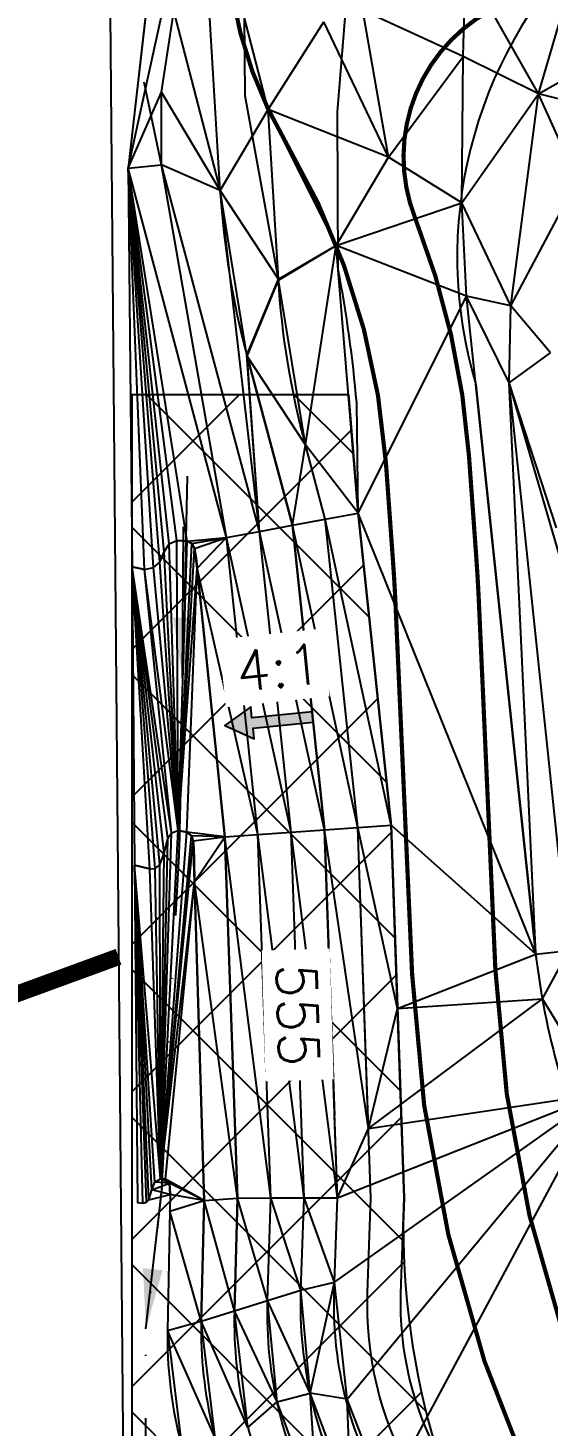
# Model space of a CAD drawing. Header units: inches. Extents: x 2461366 to 2469791, y 7062737 to 7065282.
# Drawn here: x 2466766.4 to 2466828.8, y 7064400.1 to 7064567.8 of the extents above; entities that cross this region are included whole.
import ezdxf

# ---------------------------------------------------------------- set-up
doc = ezdxf.new("R2010")
doc.units = ezdxf.units.IN
doc.header["$LTSCALE"] = 60
doc.header["$MEASUREMENT"] = 0
doc.linetypes.add('DASHED2', pattern=[0.375, 0.25, -0.125])
doc.linetypes.add('DIVIDEX2', pattern=[2.5, 1, -0.5, 0, -0.5, 0, -0.5])
for name, color, linetype in [('BLANKET BDNY', 7, 'Continuous'), ('CONT MJR LABEL', 4, 'Continuous'), ('CONT MNR LABEL', 6, 'Continuous'), ('CONTOURS', 35, 'Continuous'), ('DRAIN EASEMENT', 7, 'DASHED2'), ('FENCE', 1, 'FENCE'), ('FLOW', 6, 'Continuous'), ('PROP TRAIL', 3, 'Continuous'), ('Proposed Ground-C-TINN', 7, 'Continuous'), ('Proposed Ground-C-TINN-BNDY', 7, 'Continuous'), ('SWALE', 4, 'DIVIDEX2')]:
    doc.layers.add(name, color=color, linetype=linetype)
doc.styles.add('L80', font='simplex', dxfattribs={"height": 4.8})
doc.linetypes.add('FENCE', pattern='A,0.5,-0.1,["X",Standard,S=0.1,R=0,X=-0.05,Y=-0.05],-0.1', length=0.7)
doc.dimstyles.new('EXHIBIT', dxfattribs={"dimscale": 200, "dimtxt": 0.1, "dimasz": 0.12, "dimexe": 0.18, "dimexo": 0.0625, "dimgap": 0.09, "dimtad": 0, "dimtih": 1, "dimtoh": 1, "dimdec": 0, "dimzin": 0, "dimdsep": 46, "dimtxsty": 'L80', "dimcen": 0.09, "dimse1": 1, "dimse2": 1, "dimadec": 0, "dimazin": 0, "dimtfac": 1, "dimtdec": 0, "dimtofl": 0, "dimtmove": 0, "dimatfit": 3, "dimfxl": 0, "dimtolj": 1, "dimtzin": 0, "dimarcsym": 0})

# ---------------------------------------------------------------- blocks, each defined once
blk = doc.blocks.new('ARW-STREET')
blk.add_hatch(color=252).paths.add_polyline_path([(0.52, 0), (0.52, 6.04), (1.61, 6.04), (0, 8.83), (-1.61, 6.04), (-0.52, 6.04), (-0.52, 0)])
at = {"color": 4}
blk.add_lwpolyline([(0.52, 0), (0.52, 6.04), (1.61, 6.04), (0, 8.83), (-1.61, 6.04), (-0.52, 6.04), (-0.52, 0)], close=True, dxfattribs=at)

msp = doc.modelspace()

# ---------------------------------------------------------------- hatches: boundary and pattern name
at = {"layer": 'BLANKET BDNY'}
h = msp.add_hatch(dxfattribs=at)
h.set_pattern_fill('ANSI37', color=256, scale=100, style=0)
edge = h.paths.add_edge_path()
edge.add_line((2466804.86, 7064523.81), (2466806.02, 7064509.59))
edge.add_line((2466806.02, 7064509.59), (2466809.97, 7064472.18))
edge.add_line((2466809.97, 7064472.18), (2466811.54, 7064427.51))
edge.add_line((2466811.54, 7064427.51), (2466811.43, 7064424.29))
edge.add_arc((2466902.56, 7064423.99), 91.13, 179.812, 216.2748)
edge.add_arc((2466796.16, 7064342), 43.28, -6.2008, 40.454, ccw=False)
edge.add_line((2466839.18, 7064337.32), (2466837.95, 7064325.94))
edge.add_line((2466837.95, 7064325.94), (2466819.15, 7064330.06))
edge.add_line((2466819.15, 7064330.06), (2466778.91, 7064359.71))
edge.add_line((2466778.91, 7064359.71), (2466778.91, 7064523.81))
edge.add_line((2466778.91, 7064523.81), (2466804.86, 7064523.81))

# ---------------------------------------------------------------- linework, layer by layer
msp.add_lwpolyline([(2466804.86, 7064523.81), (2466806.02, 7064509.59), (2466809.97, 7064472.18), (2466811.54, 7064427.51), (2466811.43, 7064424.29, 0.160455), (2466829.09, 7064370.08, -0.206429), (2466839.18, 7064337.32), (2466837.95, 7064325.94), (2466819.15, 7064330.06), (2466778.91, 7064359.71), (2466778.91, 7064523.81)], format="xyb", close=True, dxfattribs=at)
at = {"layer": 'CONTOURS'}
for points, elevation in [([(2466782, 7064618.2), (2466778.52, 7064606.98), (2466777.24, 7064595.38), (2466789.48, 7064548.26, 0.050444), (2466792.7, 7064528.39), (2466798.13, 7064508.13), (2466801.98, 7064471.61), (2466803.19, 7064437.36)], 556), ([(2466806.9, 7064445.63), (2466805.98, 7064471.89), (2466802.08, 7064508.86), (2466799.69, 7064517.78, -0.050444), (2466796.46, 7064537.65), (2466792.46, 7064559.62), (2466792.34, 7064574.14, -0.007803), (2466795.24, 7064587.94, -0.03628), (2466799.1, 7064600.74), (2466801.47, 7064606.48), (2466807.09, 7064615.06)], 557), ([(2467481.62, 7064205.45), (2467475.35, 7064213.14), (2467475.91, 7064215.68, -0.118759), (2467429.09, 7064309.01, -0.065221), (2467424.15, 7064352.32, 0.085155), (2467425.08, 7064407.37, 0.042374), (2467415.34, 7064432.83), (2467389.06, 7064477.21, 0.022906), (2467373.9, 7064499.45, 0.007049), (2467368.84, 7064506.01, 0.264201), (2467118.38, 7064606.66), (2467093.58, 7064600.21, -0.082041), (2466932.14, 7064585.52, 0.084633), (2466900.76, 7064582.2), (2466846.28, 7064593.5), (2466846.28, 7064593.5), (2466846.28, 7064593.5, -0.05263), (2466839.31, 7064595.38), (2466833.4, 7064577.9, 0.274833), (2466820.13, 7064524.99), (2466827.31, 7064456.71, 0.011594), (2466827.94, 7064452.35)], 557), ([(2466810.71, 7064451.16), (2466809.97, 7064472.18), (2466806.02, 7064509.59), (2466805.85, 7064522.81, 0.025108), (2466803.62, 7064538.8), (2466803.53, 7064557.69), (2466804.48, 7064569.46, -0.082111), (2466815.19, 7064582.47, -0.005829), (2466817.85, 7064596.01), (2466820.54, 7064605.38), (2466820.54, 7064605.38)], 558), ([(2466824.53, 7064328.83, 0.237187), (2466823.66, 7064356.89), (2466805.2, 7064390.87, -0.133682), (2466799.16, 7064416.43), (2466799.53, 7064427.5), (2466797.99, 7064471.33), (2466794.19, 7064507.4), (2466782.42, 7064551.33), (2466780.34, 7064561.24)], 555), ([(2466820.69, 7064330.06, 0.242071), (2466820.14, 7064354.98), (2466801.21, 7064389.83, -0.132642), (2466795.16, 7064415.19), (2466795.53, 7064427.49), (2466794, 7064471.05), (2466790.24, 7064506.67), (2466778.44, 7064550.95)], 554), ([(2466778.91, 7064503.16), (2466780.41, 7064502.84), (2466781.49, 7064503.08), (2466782.24, 7064503.69), (2466782.77, 7064504.93), (2466783.37, 7064505.89), (2466784.27, 7064506.31), (2466785.52, 7064506.23), (2466786.08, 7064505.93), (2466786.4, 7064505.35), (2466786.58, 7064504.21), (2466786.72, 7064503), (2466790.01, 7064470.78), (2466791.53, 7064427.47), (2466791.18, 7064413.96, 0.131712), (2466797.22, 7064388.78), (2466816.63, 7064353.07, -0.244996), (2466816.97, 7064331.57, -0.24696)], 553), ([(2466779.18, 7064467.38), (2466781.02, 7064466.94), (2466781.69, 7064466.98), (2466782.25, 7064467.42), (2466782.76, 7064468.82), (2466783.2, 7064470.62), (2466783.62, 7064471.27), (2466784.43, 7064471.53), (2466785.48, 7064471.32), (2466786.04, 7064470.9), (2466786.23, 7064470.29), (2466786.31, 7064469.36), (2466786.34, 7064468), (2466786.39, 7064465.37), (2466787.54, 7064427.17), (2466787.2, 7064412.73, 0.130942), (2466793.26, 7064387.71), (2466813.11, 7064351.16, -0.244322), (2466813.43, 7064333.37, -0.247468)], 552), ([(2466827.94, 7064452.34, 0.075538), (2466836.82, 7064425.2, -0.154563), (2466853.1, 7064335.81), (2466851.72, 7064323.12)], 558), ([(2466836.37, 7064326, 0.222458), (2466834.21, 7064362.61), (2466815.74, 7064396.6, -0.133682), (2466811.15, 7064416.03), (2466811.54, 7064427.51), (2466810.71, 7064451.16)], 558), ([(2466832.36, 7064326.74, 0.227788), (2466830.69, 7064360.71), (2466812.22, 7064394.69, -0.133682), (2466807.15, 7064416.16), (2466807.54, 7064427.5), (2466806.9, 7064445.63)], 557), ([(2466828.16, 7064327.15, 0.237187), (2466827.17, 7064358.8), (2466808.71, 7064392.78, -0.133682), (2466803.15, 7064416.3), (2466803.53, 7064427.5), (2466803.19, 7064437.36)], 556), ([(2466779.57, 7064426.95), (2466780.18, 7064426.88), (2466780.64, 7064426.99), (2466780.9, 7064427.24), (2466781.26, 7064428.47), (2466781.65, 7064429.39), (2466782.31, 7064429.78), (2466782.93, 7064429.72), (2466783.4, 7064429.25), (2466783.48, 7064427.88), (2466783.43, 7064425.89), (2466783.16, 7064411.58, 0.129862), (2466789.22, 7064386.76), (2466809.6, 7064349.25, -0.237563), (2466810.03, 7064335.44, -0.242315)], 551)]:
    msp.add_lwpolyline(points, format="xyb", dxfattribs=dict(at, elevation=elevation))
at = {"layer": 'DRAIN EASEMENT', "color": 1, "const_width": 2}
msp.add_lwpolyline([(2466777.28, 7064456.4), (2466533.91, 7064367.39)], dxfattribs=at)
at = {"layer": 'FENCE', "color": 7}
msp.add_lwpolyline([(2466775.87, 7064614.19), (2466778.15, 7064359.41)], dxfattribs=at)
at = {"layer": 'PROP TRAIL', "color": 7, "const_width": 0.5}
for points in [[(2466839.33, 7064326.04, -0.001159), (2466841.21, 7064337.4, 0.171058), (2466833.96, 7064379.11, -0.117061), (2466812.49, 7064454.31), (2466810.51, 7064498.4, 0.006703), (2466810.21, 7064503.62), (2466809.34, 7064515.7, 0.115892), (2466797.43, 7064553.87, -0.162662), (2466790.52, 7064586.15, 0.336434), (2466788.66, 7064589.27, -0.05977), (2466776.03, 7064596.23, -0.06938)], [(2466849.18, 7064324.33, -0.001169), (2466851.07, 7064335.74, 0.171058), (2466842.68, 7064384, -0.117061), (2466822.48, 7064454.76), (2466820.5, 7064498.85, 0.006703), (2466820.18, 7064504.34), (2466819.31, 7064516.42, 0.075631), (2466812.84, 7064545, -0.374623), (2466821.68, 7064569.75), (2466839.45, 7064579.7, -0.180781), (2466853.29, 7064581.84), (2466904.85, 7064571.13, 0.094865), (2467097.86, 7064583.76), (2467121.65, 7064589.95, -0.263152), (2467355.53, 7064495.43, -0.038917)], [(2466849.2, 7064324.42, -0.001159), (2466851.07, 7064335.74, 0.171058), (2466842.68, 7064384, -0.117061), (2466822.48, 7064454.76), (2466820.5, 7064498.85, 0.006703), (2466820.18, 7064504.34), (2466819.31, 7064516.42)]]:
    msp.add_lwpolyline(points, format="xyb", dxfattribs=at)
at = {"layer": 'Proposed Ground-C-TINN'}
for p, q in [((2466785.22, 7064610.78, 556), (2466778.44, 7064550.95, 554)), ((2466778.44, 7064550.95, 554), (2466786.97, 7064589.98, 556)), ((2466782.43, 7064560.06, 555), (2466786.97, 7064589.98, 556)), ((2466795.24, 7064557.99, 557), (2466786.97, 7064589.98, 556)), ((2466789.48, 7064548.26, 556), (2466786.97, 7064589.98, 556)), ((2466827.64, 7064559.84, 557), (2466834.85, 7064584.44, 557)), ((2466818.6, 7064564.32, 558), (2466818.93, 7064575.22, 558)), ((2466827.64, 7064559.84, 557), (2466818.93, 7064575.22, 558)), ((2466809.64, 7064552.27, 558), (2466806.56, 7064569.84, 558)), ((2466818.6, 7064564.32, 558), (2466806.56, 7064569.84, 558)), ((2466795.24, 7064557.99, 557), (2466801.9, 7064568.47, 557)), ((2466809.64, 7064552.27, 558), (2466801.9, 7064568.47, 557)), ((2466827.64, 7064559.84, 557), (2466840.46, 7064567.14, 556)), ((2466809.64, 7064552.27, 558), (2466818.6, 7064564.32, 558)), ((2466818.47, 7064546.79, 558), (2466818.6, 7064564.32, 558)), ((2466827.64, 7064559.84, 557), (2466818.6, 7064564.32, 558)), ((2466778.44, 7064550.95, 554), (2466782.43, 7064560.06, 555)), ((2466782.42, 7064551.33, 555), (2466782.43, 7064560.06, 555)), ((2466789.48, 7064548.26, 556), (2466782.43, 7064560.06, 555)), ((2466818.47, 7064546.79, 558), (2466827.64, 7064559.84, 557)), ((2466824.34, 7064534.42, 557), (2466827.64, 7064559.84, 557)), ((2466834.51, 7064558.13, 556), (2466827.64, 7064559.84, 557)), ((2466832.33, 7064549.52, 556), (2466827.64, 7064559.84, 557)), ((2466789.48, 7064548.26, 556), (2466795.24, 7064557.99, 557)), ((2466809.64, 7064552.27, 558), (2466795.24, 7064557.99, 557)), ((2466796.46, 7064537.65, 557), (2466795.24, 7064557.99, 557)), ((2466803.4, 7064541.68, 558), (2466795.24, 7064557.99, 557)), ((2466778.44, 7064550.95, 554), (2466782.42, 7064551.33, 555)), ((2466789.48, 7064548.26, 556), (2466782.42, 7064551.33, 555)), ((2466794.19, 7064507.4, 555), (2466782.42, 7064551.33, 555)), ((2466790.24, 7064506.67, 554), (2466782.42, 7064551.33, 555)), ((2466803.4, 7064541.68, 558), (2466809.64, 7064552.27, 558)), ((2466818.47, 7064546.79, 558), (2466809.64, 7064552.27, 558)), ((2466783.37, 7064505.89, 553), (2466778.44, 7064550.95, 554)), ((2466782.24, 7064503.69, 553), (2466778.44, 7064550.95, 554)), ((2466785.52, 7064506.23, 553), (2466778.44, 7064550.95, 554)), ((2466782.77, 7064504.93, 553), (2466778.44, 7064550.95, 554)), ((2466781.49, 7064503.08, 553), (2466778.44, 7064550.95, 554)), ((2466780.41, 7064502.84, 553), (2466778.44, 7064550.95, 554)), ((2466778.44, 7064550.95, 554), (2466778.91, 7064503.16, 553)), ((2466784.27, 7064506.31, 553), (2466778.44, 7064550.95, 554)), ((2466790.24, 7064506.67, 554), (2466778.44, 7064550.95, 554)), ((2466792.67, 7064528.54, 556), (2466789.48, 7064548.26, 556)), ((2466794.19, 7064507.4, 555), (2466789.48, 7064548.26, 556)), ((2466796.46, 7064537.65, 557), (2466789.48, 7064548.26, 556)), ((2466824.34, 7064534.42, 557), (2466832.33, 7064549.52, 556)), ((2466803.4, 7064541.68, 558), (2466818.47, 7064546.79, 558)), ((2466819.02, 7064535.6, 558), (2466818.47, 7064546.79, 558)), ((2466824.34, 7064534.42, 557), (2466818.47, 7064546.79, 558)), ((2466796.46, 7064537.65, 557), (2466803.4, 7064541.68, 558)), ((2466796.47, 7064537.5, 557), (2466803.4, 7064541.68, 558)), ((2466799.69, 7064517.78, 557), (2466803.4, 7064541.68, 558)), ((2466819.02, 7064535.6, 558), (2466803.4, 7064541.68, 558)), ((2466806.02, 7064509.59, 558), (2466803.4, 7064541.68, 558)), ((2466792.67, 7064528.54, 556), (2466796.46, 7064537.65, 557)), ((2466792.67, 7064528.54, 556), (2466796.47, 7064537.5, 557)), ((2466792.7, 7064528.39, 556), (2466796.47, 7064537.5, 557)), ((2466796.47, 7064537.5, 557), (2466796.46, 7064537.65, 557)), ((2466799.69, 7064517.78, 557), (2466796.47, 7064537.5, 557)), ((2466806.02, 7064509.59, 558), (2466819.02, 7064535.6, 558)), ((2466827.31, 7064456.71, 558), (2466819.02, 7064535.6, 558)), ((2466824.34, 7064534.42, 557), (2466819.02, 7064535.6, 558)), ((2466824.13, 7064525.21, 557), (2466819.02, 7064535.6, 558)), ((2466824.13, 7064525.21, 557), (2466824.34, 7064534.42, 557)), ((2466829.07, 7064528.79, 556), (2466824.34, 7064534.42, 557)), ((2466794.19, 7064507.4, 555), (2466792.67, 7064528.54, 556)), ((2466792.7, 7064528.39, 556), (2466792.67, 7064528.54, 556)), ((2466794.19, 7064507.4, 555), (2466792.7, 7064528.39, 556)), ((2466799.69, 7064517.78, 557), (2466792.7, 7064528.39, 556)), ((2466798.13, 7064508.13, 556), (2466792.7, 7064528.39, 556)), ((2466824.13, 7064525.21, 557), (2466829.07, 7064528.79, 556)), ((2466827.31, 7064456.71, 558), (2466824.13, 7064525.21, 557)), ((2466831.29, 7064457.16, 557), (2466824.13, 7064525.21, 557)), ((2466830.41, 7064503.71, 556), (2466824.13, 7064525.21, 557)), ((2466829.8, 7064507.82, 556), (2466824.13, 7064525.21, 557)), ((2466798.13, 7064508.13, 556), (2466799.69, 7064517.78, 557)), ((2466806.02, 7064509.59, 558), (2466799.69, 7064517.78, 557)), ((2466802.08, 7064508.86, 557), (2466799.69, 7064517.78, 557)), ((2466802.08, 7064508.86, 557), (2466806.02, 7064509.59, 558)), ((2466827.31, 7064456.71, 558), (2466806.02, 7064509.59, 558)), ((2466809.97, 7064472.18, 558), (2466806.02, 7064509.59, 558)), ((2466794.19, 7064507.4, 555), (2466798.13, 7064508.13, 556)), ((2466798.13, 7064508.13, 556), (2466802.08, 7064508.86, 557)), ((2466801.98, 7064471.61, 556), (2466798.13, 7064508.13, 556)), ((2466805.98, 7064471.89, 557), (2466798.13, 7064508.13, 556)), ((2466805.98, 7064471.89, 557), (2466802.08, 7064508.86, 557)), ((2466809.97, 7064472.18, 558), (2466802.08, 7064508.86, 557)), ((2466783.37, 7064505.89, 553), (2466784.27, 7064506.31, 553)), ((2466784.43, 7064471.53, 552), (2466784.27, 7064506.31, 553)), ((2466785.52, 7064506.23, 553), (2466784.27, 7064506.31, 553)), ((2466784.43, 7064471.53, 552), (2466785.52, 7064506.23, 553)), ((2466785.52, 7064506.23, 553), (2466790.24, 7064506.67, 554)), ((2466786.08, 7064505.93, 553), (2466785.52, 7064506.23, 553)), ((2466786.08, 7064505.93, 553), (2466790.24, 7064506.67, 554)), ((2466786.4, 7064505.35, 553), (2466790.24, 7064506.67, 554)), ((2466786.72, 7064503, 553), (2466790.24, 7064506.67, 554)), ((2466790.24, 7064506.67, 554), (2466794.19, 7064507.4, 555)), ((2466797.99, 7064471.33, 555), (2466790.24, 7064506.67, 554)), ((2466794, 7064471.05, 554), (2466790.24, 7064506.67, 554)), ((2466801.98, 7064471.61, 556), (2466794.19, 7064507.4, 555)), ((2466797.99, 7064471.33, 555), (2466794.19, 7064507.4, 555)), ((2466782.24, 7064503.69, 553), (2466782.77, 7064504.93, 553)), ((2466782.77, 7064504.93, 553), (2466783.37, 7064505.89, 553)), ((2466784.43, 7064471.53, 552), (2466782.77, 7064504.93, 553)), ((2466784.43, 7064471.53, 552), (2466783.37, 7064505.89, 553)), ((2466784.43, 7064471.53, 552), (2466786.08, 7064505.93, 553)), ((2466784.43, 7064471.53, 552), (2466786.4, 7064505.35, 553)), ((2466786.4, 7064505.35, 553), (2466786.08, 7064505.93, 553)), ((2466786.72, 7064503, 553), (2466786.4, 7064505.35, 553)), ((2466782.25, 7064467.42, 552), (2466778.91, 7064503.16, 553)), ((2466782.76, 7064468.82, 552), (2466778.91, 7064503.16, 553)), ((2466781.69, 7064466.98, 552), (2466778.91, 7064503.16, 553)), ((2466783.2, 7064470.62, 552), (2466778.91, 7064503.16, 553)), ((2466781.02, 7064466.94, 552), (2466778.91, 7064503.16, 553)), ((2466778.91, 7064503.16, 553), (2466779.18, 7064467.38, 552)), ((2466783.62, 7064471.27, 552), (2466778.91, 7064503.16, 553)), ((2466780.41, 7064502.84, 553), (2466778.91, 7064503.16, 553)), ((2466780.41, 7064502.84, 553), (2466781.49, 7064503.08, 553)), ((2466784.43, 7064471.53, 552), (2466780.41, 7064502.84, 553)), ((2466783.62, 7064471.27, 552), (2466780.41, 7064502.84, 553)), ((2466781.49, 7064503.08, 553), (2466782.24, 7064503.69, 553)), ((2466784.43, 7064471.53, 552), (2466781.49, 7064503.08, 553)), ((2466784.43, 7064471.53, 552), (2466782.24, 7064503.69, 553)), ((2466784.43, 7064471.53, 552), (2466786.72, 7064503, 553)), ((2466785.48, 7064471.32, 552), (2466786.72, 7064503, 553)), ((2466794, 7064471.05, 554), (2466786.72, 7064503, 553)), ((2466790.01, 7064470.78, 553), (2466786.72, 7064503, 553)), ((2466782.31, 7064429.78, 551), (2466784.43, 7064471.53, 552)), ((2466782.31, 7064429.78, 551), (2466785.48, 7064471.32, 552)), ((2466782.31, 7064429.78, 551), (2466783.62, 7064471.27, 552)), ((2466782.31, 7064429.78, 551), (2466786.04, 7064470.9, 552)), ((2466783.2, 7064470.62, 552), (2466783.62, 7064471.27, 552)), ((2466783.62, 7064471.27, 552), (2466784.43, 7064471.53, 552)), ((2466785.48, 7064471.32, 552), (2466784.43, 7064471.53, 552)), ((2466790.01, 7064470.78, 553), (2466785.48, 7064471.32, 552)), ((2466786.04, 7064470.9, 552), (2466785.48, 7064471.32, 552)), ((2466786.23, 7064470.29, 552), (2466786.04, 7064470.9, 552)), ((2466790.01, 7064470.78, 553), (2466786.04, 7064470.9, 552)), ((2466786.23, 7064470.29, 552), (2466790.01, 7064470.78, 553)), ((2466786.39, 7064465.37, 552), (2466790.01, 7064470.78, 553)), ((2466790.01, 7064470.78, 553), (2466794, 7064471.05, 554)), ((2466791.53, 7064427.47, 553), (2466790.01, 7064470.78, 553)), ((2466795.53, 7064427.49, 554), (2466790.01, 7064470.78, 553)), ((2466794, 7064471.05, 554), (2466797.99, 7064471.33, 555)), ((2466799.53, 7064427.5, 555), (2466794, 7064471.05, 554)), ((2466795.53, 7064427.49, 554), (2466794, 7064471.05, 554)), ((2466797.99, 7064471.33, 555), (2466801.98, 7064471.61, 556)), ((2466799.53, 7064427.5, 555), (2466797.99, 7064471.33, 555)), ((2466803.53, 7064427.5, 556), (2466797.99, 7064471.33, 555)), ((2466801.98, 7064471.61, 556), (2466805.98, 7064471.89, 557)), ((2466807.24, 7064435.83, 557), (2466801.98, 7064471.61, 556)), ((2466803.53, 7064427.5, 556), (2466801.98, 7064471.61, 556)), ((2466805.98, 7064471.89, 557), (2466809.97, 7064472.18, 558)), ((2466807.24, 7064435.83, 557), (2466805.98, 7064471.89, 557)), ((2466810.74, 7064450.18, 558), (2466805.98, 7064471.89, 557)), ((2466827.31, 7064456.71, 558), (2466809.97, 7064472.18, 558)), ((2466810.74, 7064450.18, 558), (2466809.97, 7064472.18, 558)), ((2466782.31, 7064429.78, 551), (2466783.2, 7064470.62, 552)), ((2466782.31, 7064429.78, 551), (2466786.23, 7064470.29, 552)), ((2466782.76, 7064468.82, 552), (2466783.2, 7064470.62, 552)), ((2466786.39, 7064465.37, 552), (2466786.23, 7064470.29, 552)), ((2466781.69, 7064466.98, 552), (2466782.25, 7064467.42, 552)), ((2466782.25, 7064467.42, 552), (2466782.76, 7064468.82, 552)), ((2466782.31, 7064429.78, 551), (2466782.25, 7064467.42, 552)), ((2466782.31, 7064429.78, 551), (2466782.76, 7064468.82, 552)), ((2466781.02, 7064466.94, 552), (2466779.18, 7064467.38, 552)), ((2466780.9, 7064427.24, 551), (2466779.18, 7064467.38, 552)), ((2466780.64, 7064426.99, 551), (2466779.18, 7064467.38, 552)), ((2466782.31, 7064429.78, 551), (2466779.18, 7064467.38, 552)), ((2466780.18, 7064426.88, 551), (2466779.18, 7064467.38, 552)), ((2466779.18, 7064467.38, 552), (2466779.57, 7064426.95, 551)), ((2466781.65, 7064429.39, 551), (2466779.18, 7064467.38, 552)), ((2466781.26, 7064428.47, 551), (2466779.18, 7064467.38, 552)), ((2466781.02, 7064466.94, 552), (2466781.69, 7064466.98, 552)), ((2466782.31, 7064429.78, 551), (2466781.02, 7064466.94, 552)), ((2466782.31, 7064429.78, 551), (2466781.69, 7064466.98, 552)), ((2466782.31, 7064429.78, 551), (2466786.39, 7064465.37, 552)), ((2466782.93, 7064429.72, 551), (2466786.39, 7064465.37, 552)), ((2466787.54, 7064427.17, 552), (2466786.39, 7064465.37, 552)), ((2466791.53, 7064427.47, 553), (2466786.39, 7064465.37, 552)), ((2466810.74, 7064450.18, 558), (2466827.31, 7064456.71, 558)), ((2466827.31, 7064456.71, 558), (2466831.29, 7064457.16, 557)), ((2466828.11, 7064451.37, 558), (2466827.31, 7064456.71, 558)), ((2466828.11, 7064451.37, 558), (2466831.29, 7064457.16, 557)), ((2466807.24, 7064435.83, 557), (2466828.11, 7064451.37, 558)), ((2466810.74, 7064450.18, 558), (2466828.11, 7064451.37, 558)), ((2466835.06, 7064439.99, 557), (2466828.11, 7064451.37, 558)), ((2466807.24, 7064435.83, 557), (2466810.74, 7064450.18, 558)), ((2466803.19, 7064417.39, 556), (2466835.06, 7064439.99, 557)), ((2466803.53, 7064427.5, 556), (2466835.06, 7064439.99, 557)), ((2466804.71, 7064403.36, 556), (2466835.06, 7064439.99, 557)), ((2466807.24, 7064435.83, 557), (2466835.06, 7064439.99, 557)), ((2466809.23, 7064391.82, 556), (2466835.06, 7064439.99, 557)), ((2466803.53, 7064427.5, 556), (2466807.24, 7064435.83, 557)), ((2466781.26, 7064428.47, 551), (2466781.65, 7064429.39, 551)), ((2466781.26, 7064428.47, 551), (2466783.4, 7064429.25, 551)), ((2466781.65, 7064429.39, 551), (2466782.31, 7064429.78, 551)), ((2466783.4, 7064429.25, 551), (2466781.65, 7064429.39, 551)), ((2466783.4, 7064429.25, 551), (2466782.31, 7064429.78, 551)), ((2466782.93, 7064429.72, 551), (2466782.31, 7064429.78, 551)), ((2466787.54, 7064427.17, 552), (2466782.93, 7064429.72, 551)), ((2466783.4, 7064429.25, 551), (2466782.93, 7064429.72, 551)), ((2466783.48, 7064427.88, 551), (2466783.4, 7064429.25, 551)), ((2466787.54, 7064427.17, 552), (2466783.4, 7064429.25, 551)), ((2466780.64, 7064426.99, 551), (2466780.9, 7064427.24, 551)), ((2466780.9, 7064427.24, 551), (2466781.26, 7064428.47, 551)), ((2466780.9, 7064427.24, 551), (2466783.48, 7064427.88, 551)), ((2466783.48, 7064427.88, 551), (2466781.26, 7064428.47, 551)), ((2466783.48, 7064427.88, 551), (2466783.43, 7064425.89, 551)), ((2466783.43, 7064425.89, 551), (2466787.54, 7064427.17, 552)), ((2466787.54, 7064427.17, 552), (2466783.48, 7064427.88, 551)), ((2466787.2, 7064412.73, 552), (2466787.54, 7064427.17, 552)), ((2466787.54, 7064427.17, 552), (2466791.53, 7064427.47, 553)), ((2466791.18, 7064413.96, 553), (2466787.54, 7064427.17, 552)), ((2466791.18, 7064413.96, 553), (2466791.53, 7064427.47, 553)), ((2466791.53, 7064427.47, 553), (2466795.53, 7064427.49, 554)), ((2466795.16, 7064415.19, 554), (2466791.53, 7064427.47, 553)), ((2466795.16, 7064415.19, 554), (2466795.53, 7064427.49, 554)), ((2466795.53, 7064427.49, 554), (2466799.53, 7064427.5, 555)), ((2466799.16, 7064416.43, 555), (2466795.53, 7064427.49, 554)), ((2466799.16, 7064416.43, 555), (2466799.53, 7064427.5, 555)), ((2466803.19, 7064417.39, 556), (2466799.53, 7064427.5, 555)), ((2466799.53, 7064427.5, 555), (2466803.53, 7064427.5, 556)), ((2466803.19, 7064417.39, 556), (2466803.53, 7064427.5, 556)), ((2466779.57, 7064426.95, 551), (2466780.18, 7064426.88, 551)), ((2466780.18, 7064426.88, 551), (2466780.64, 7064426.99, 551)), ((2466783.43, 7064425.89, 551), (2466783.16, 7064411.58, 551)), ((2466787.2, 7064412.73, 552), (2466783.43, 7064425.89, 551)), ((2466799.16, 7064416.43, 555), (2466803.19, 7064417.39, 556)), ((2466800.28, 7064404.09, 555), (2466803.19, 7064417.39, 556)), ((2466804.71, 7064403.36, 556), (2466803.19, 7064417.39, 556)), ((2466795.16, 7064415.19, 554), (2466799.16, 7064416.43, 555)), ((2466800.28, 7064404.09, 555), (2466799.16, 7064416.43, 555)), ((2466787.2, 7064412.73, 552), (2466791.18, 7064413.96, 553)), ((2466791.18, 7064413.96, 553), (2466795.16, 7064415.19, 554)), ((2466792.8, 7064399.95, 553), (2466791.18, 7064413.96, 553)), ((2466796.29, 7064403.05, 554), (2466791.18, 7064413.96, 553)), ((2466800.28, 7064404.09, 555), (2466795.16, 7064415.19, 554)), ((2466796.29, 7064403.05, 554), (2466795.16, 7064415.19, 554)), ((2466783.16, 7064411.58, 551), (2466787.2, 7064412.73, 552)), ((2466788.87, 7064398.73, 552), (2466787.2, 7064412.73, 552)), ((2466792.8, 7064399.95, 553), (2466787.2, 7064412.73, 552)), ((2466788.87, 7064398.73, 552), (2466783.16, 7064411.58, 551)), ((2466783.16, 7064411.58, 551), (2466784.89, 7064397.58, 551)), ((2466796.29, 7064403.05, 554), (2466800.28, 7064404.09, 555)), ((2466804.71, 7064403.36, 556), (2466800.28, 7064404.09, 555)), ((2466805.2, 7064390.87, 555), (2466800.28, 7064404.09, 555)), ((2466801.21, 7064389.83, 554), (2466800.28, 7064404.09, 555)), ((2466792.8, 7064399.95, 553), (2466796.29, 7064403.05, 554)), ((2466801.21, 7064389.83, 554), (2466796.29, 7064403.05, 554)), ((2466805.2, 7064390.87, 555), (2466804.71, 7064403.36, 556)), ((2466809.23, 7064391.82, 556), (2466804.71, 7064403.36, 556))]:
    msp.add_line(p, q, dxfattribs=at)
at = {"layer": 'Proposed Ground-C-TINN-BNDY'}
msp.add_lwpolyline([(2466785.22, 7064610.78), (2466778.44, 7064550.95), (2466778.91, 7064503.16), (2466779.18, 7064467.38), (2466779.57, 7064426.95), (2466780.18, 7064426.88), (2466780.64, 7064426.99), (2466780.9, 7064427.24), (2466783.48, 7064427.88), (2466783.43, 7064425.89), (2466783.16, 7064411.58), (2466784.89, 7064397.58)], dxfattribs=at)
at = {"layer": 'SWALE', "ltscale": 0.25, "flags": 128}
msp.add_lwpolyline([(2466785.53, 7064514.01), (2466784.61, 7064471.59, -0.007518), (2466784.5, 7064468.58), (2466782.42, 7064428.52), (2466780.51, 7064410.03), (2466780.51, 7064363.7)], format="xyb", dxfattribs=at)

# ---------------------------------------------------------------- block references
at = {"color": 7, "xscale": 1.200000000374323, "yscale": 1.199999999254942, "zscale": 1.200000000000045, "rotation": 95.64827458547947}
msp.add_blockref('ARW-STREET', (2466800.56, 7064485.15, 556), dxfattribs=at)

# ---------------------------------------------------------------- leaders
at = {"layer": 'FLOW'}
for points in [[(2466784.94, 7064489.86), (2466785.09, 7064507.94)], [(2466780.57, 7064411.79), (2466782.5, 7064428.7)]]:
    msp.add_leader(points, dimstyle='EXHIBIT', override={"dimscale": 60}, dxfattribs=at)

# ---------------------------------------------------------------- next in the draw order: wipeouts: each hides what was drawn before it
at = {"color": 7}
for points, z, layer in [([(2466794.46, 7064457.15), (2466794.91, 7064441.45), (2466803.07, 7064441.69), (2466802.61, 7064457.38)], 555, 'CONT MJR LABEL'), ([(2466790.16, 7064486.32), (2466802.59, 7064487.63), (2466801.74, 7064495.75), (2466789.3, 7064494.44)], 1, 'CONT MNR LABEL')]:
    msp.add_wipeout(points, dxfattribs=at).translate(0, 0, z).dxf.layer = layer

# ---------------------------------------------------------------- next in the draw order: texts
at = {"layer": 'CONT MJR LABEL', "color": 7, "insert": (2466798.76, 7064449.42, 555), "char_height": 4.8, "attachment_point": 5, "rotation": 271.6651, "style": 'L80'}
msp.add_mtext('555', dxfattribs=at)
at = {"layer": 'CONT MNR LABEL', "color": 7, "style": 'L80'}
msp.add_text('4:1', height=4.8, rotation=6.0233, dxfattribs=at).set_placement((2466791.65, 7064488.17, 1))

doc.saveas('drawing.dxf')
